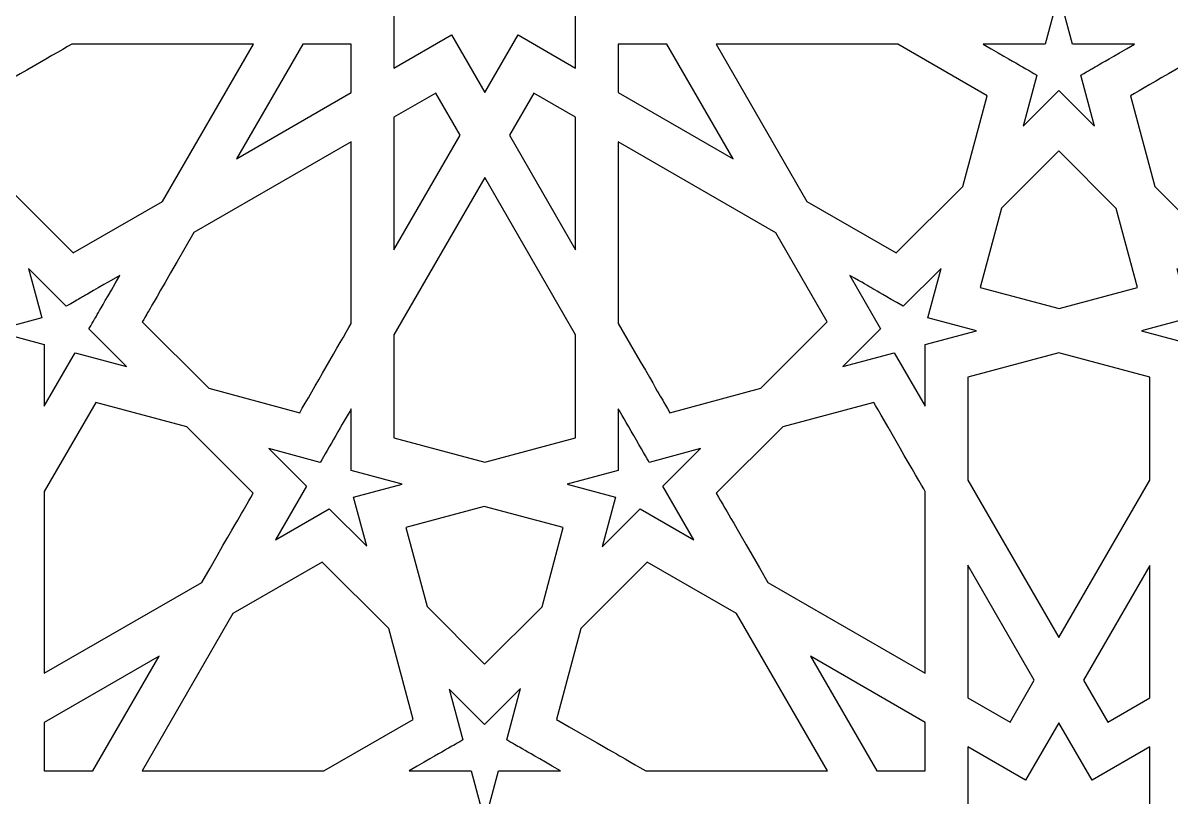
# Model space of a CAD drawing. Header units: millimetres. Extents: x -64 to 64, y -64 to 64.
# Drawn here: x -16.69 to 24.85, y -32.05 to -4.02 of the extents above; entities that cross this region are included whole.
import ezdxf

# ---------------------------------------------------------------- set-up
doc = ezdxf.new("R2010")
doc.units = ezdxf.units.MM
doc.header["$MEASUREMENT"] = 0
doc.layers.add('layer 1', color=7, linetype='Continuous')

msp = doc.modelspace()

# ---------------------------------------------------------------- linework, layer by layer
at = {"layer": 'layer 1', "color": 250}
for points, knots in [([(63.5, 63.5004), (63.5, 63.5004), (-63.5, 63.5004), (-63.5, 63.5004), (-63.5, 63.5004), (-63.5, 63.5004), (-63.5, -63.5), (-63.5, -63.5), (-63.5, -63.5), (-63.5, -63.5), (63.5, -63.5), (63.5, -63.5), (63.5, -63.5), (63.5, -57.5078), (63.5, 58.6684), (63.5, 63.5004)], [0, 0, 0, 0, 0.2, 0.2, 0.2, 0.2, 0.4, 0.4, 0.4, 0.4, 0.6, 0.6, 0.6, 0.6, 1, 1, 1, 1]), ([(1.2234, -4.445), (1.2234, -4.445), (0.0194, -6.5327), (0.0194, -6.5327), (0.0194, -6.5327), (0.0194, -6.5327), (-1.1807, -4.445), (-1.1807, -4.445), (-1.1807, -4.445), (-1.1807, -4.445), (-3.2685, -5.649), (-3.2685, -5.649), (-3.2685, -5.649), (-3.2685, -5.649), (-3.2685, -3.2452), (-3.2685, -3.2452), (-3.2685, -3.2452), (-3.2685, -3.2452), (-5.6762, -3.2452), (-5.6762, -3.2452), (-5.6762, -3.2452), (-5.6762, -3.2452), (-4.4725, -1.1575), (-4.4725, -1.1575), (-4.4725, -1.1575), (-4.4725, -1.1575), (-6.556, 0.0466), (-6.556, 0.0466), (-6.556, 0.0466), (-6.556, 0.0466), (-4.4725, 1.2506), (-4.4725, 1.2506), (-4.4725, 1.2506), (-4.4725, 1.2506), (-5.6762, 3.3341), (-5.6762, 3.3341), (-5.6762, 3.3341), (-5.6762, 3.3341), (-3.2685, 3.3341), (-3.2685, 3.3341), (-3.2685, 3.3341), (-3.2685, 3.3341), (-3.2685, 5.7422), (-3.2685, 5.7422), (-3.2685, 5.7422), (-3.2685, 5.7422), (-1.1807, 4.5381), (-1.1807, 4.5381), (-1.1807, 4.5381), (-1.1807, 4.5381), (0.0194, 6.622), (0.0194, 6.622), (0.0194, 6.622), (0.0194, 6.622), (1.2234, 4.5381), (1.2234, 4.5381), (1.2234, 4.5381), (1.2234, 4.5381), (3.3069, 5.7422), (3.3069, 5.7422), (3.3069, 5.7422), (3.3069, 5.7422), (3.3069, 3.3341), (3.3069, 3.3341), (3.3069, 3.3341), (3.3069, 3.3341), (5.7189, 3.3341), (5.7189, 3.3341), (5.7189, 3.3341), (5.7189, 3.3341), (4.5149, 1.2506), (4.5149, 1.2506), (4.5149, 1.2506), (4.5149, 1.2506), (6.5984, 0.0466), (6.5984, 0.0466), (6.5984, 0.0466), (6.5984, 0.0466), (4.5149, -1.1575), (4.5149, -1.1575), (4.5149, -1.1575), (4.5149, -1.1575), (5.7189, -3.2452), (5.7189, -3.2452), (5.7189, -3.2452), (5.7189, -3.2452), (3.3069, -3.2452), (3.3069, -3.2452), (3.3069, -3.2452), (3.3069, -3.2452), (3.3069, -5.649), (3.3069, -5.649), (3.3069, -5.649), (3.3069, -5.649), (1.2234, -4.445), (1.2234, -4.445)], [0, 0, 0, 0, 0.04, 0.04, 0.04, 0.04, 0.08, 0.08, 0.08, 0.08, 0.12, 0.12, 0.12, 0.12, 0.16, 0.16, 0.16, 0.16, 0.2, 0.2, 0.2, 0.2, 0.24, 0.24, 0.24, 0.24, 0.28, 0.28, 0.28, 0.28, 0.32, 0.32, 0.32, 0.32, 0.36, 0.36, 0.36, 0.36, 0.4, 0.4, 0.4, 0.4, 0.44, 0.44, 0.44, 0.44, 0.48, 0.48, 0.48, 0.48, 0.52, 0.52, 0.52, 0.52, 0.56, 0.56, 0.56, 0.56, 0.6, 0.6, 0.6, 0.6, 0.64, 0.64, 0.64, 0.64, 0.68, 0.68, 0.68, 0.68, 0.72, 0.72, 0.72, 0.72, 0.76, 0.76, 0.76, 0.76, 0.8, 0.8, 0.8, 0.8, 0.84, 0.84, 0.84, 0.84, 0.88, 0.88, 0.88, 0.88, 0.92, 0.92, 0.92, 0.92, 1, 1, 1, 1]), ([(22.08, -7.7558), (22.08, -7.7558), (20.7913, -6.4671), (20.7913, -6.4671), (20.7913, -6.4671), (20.7913, -6.4671), (19.4984, -7.7597), (19.4984, -7.7597), (19.4984, -7.7597), (19.4984, -7.7597), (19.9962, -5.9076), (19.9962, -5.9076), (19.9962, -5.9076), (19.3365, -5.5256), (19.7316, -5.7535), (18.0552, -4.7886), (18.0552, -4.7886), (18.0552, -4.7886), (20.2932, -4.7886), (20.2932, -4.7886), (20.2932, -4.7886), (20.2932, -4.7886), (20.7913, -2.94), (20.7913, -2.94), (20.7913, -2.94), (20.7913, -2.94), (21.2848, -4.7886), (21.2848, -4.7886), (21.2848, -4.7886), (21.2848, -4.7886), (23.5271, -4.7886), (23.5271, -4.7886), (23.5271, -4.7886), (21.8496, -5.7542), (22.2448, -5.5263), (21.5861, -5.9076), (21.5861, -5.9076), (21.5861, -5.9076), (22.08, -7.7558), (22.08, -7.7558)], [0, 0, 0, 0, 0.0909091, 0.0909091, 0.0909091, 0.0909091, 0.1818182, 0.1818182, 0.1818182, 0.1818182, 0.2727273, 0.2727273, 0.2727273, 0.2727273, 0.3636364, 0.3636364, 0.3636364, 0.3636364, 0.4545455, 0.4545455, 0.4545455, 0.4545455, 0.5454545, 0.5454545, 0.5454545, 0.5454545, 0.6363636, 0.6363636, 0.6363636, 0.6363636, 0.7272727, 0.7272727, 0.7272727, 0.7272727, 0.8181818, 0.8181818, 0.8181818, 0.8181818, 1, 1, 1, 1]), ([(-18.1557, -6.6523), (-17.4456, -6.2435), (-15.6665, -5.213), (-14.9257, -4.7886), (-14.9257, -4.7886), (-14.9257, -4.7886), (-8.3502, -4.7886), (-8.3502, -4.7886), (-8.3502, -4.7886), (-8.3502, -4.7886), (-11.6381, -10.4839), (-11.6381, -10.4839), (-11.6381, -10.4839), (-11.6381, -10.4839), (-14.8678, -12.3479), (-14.8678, -12.3479), (-14.8678, -12.3479), (-14.8678, -12.3479), (-17.2759, -9.9399), (-17.2759, -9.9399), (-17.2759, -9.9399), (-17.2759, -9.9399), (-18.1557, -6.6523), (-18.1557, -6.6523)], [0, 0, 0, 0, 0.1428571, 0.1428571, 0.1428571, 0.1428571, 0.2857143, 0.2857143, 0.2857143, 0.2857143, 0.4285714, 0.4285714, 0.4285714, 0.4285714, 0.5714286, 0.5714286, 0.5714286, 0.5714286, 0.7142857, 0.7142857, 0.7142857, 0.7142857, 1, 1, 1, 1]), ([(-6.5677, -4.7886), (-6.5677, -4.7886), (-4.8119, -4.7886), (-4.8119, -4.7886), (-4.8119, -4.7886), (-4.8119, -4.7886), (-4.8119, -6.5405), (-4.8119, -6.5405), (-4.8119, -6.5405), (-4.8119, -6.5405), (-8.9641, -8.9366), (-8.9641, -8.9366), (-8.9641, -8.9366), (-8.9641, -8.9366), (-6.5677, -4.7886), (-6.5677, -4.7886)], [0, 0, 0, 0, 0.2, 0.2, 0.2, 0.2, 0.4, 0.4, 0.4, 0.4, 0.6, 0.6, 0.6, 0.6, 1, 1, 1, 1]), ([(4.8503, -4.7886), (4.8503, -4.7886), (6.6061, -4.7886), (6.6061, -4.7886), (6.6061, -4.7886), (6.6061, -4.7886), (9.0064, -8.9404), (9.0064, -8.9404), (9.0064, -8.9404), (9.0064, -8.9404), (4.8503, -6.5405), (4.8503, -6.5405), (4.8503, -6.5405), (4.8503, -6.5405), (4.8503, -4.7886), (4.8503, -4.7886)], [0, 0, 0, 0, 0.2, 0.2, 0.2, 0.2, 0.4, 0.4, 0.4, 0.4, 0.6, 0.6, 0.6, 0.6, 1, 1, 1, 1]), ([(11.6766, -10.4803), (11.6766, -10.4803), (8.3891, -4.7886), (8.3891, -4.7886), (8.3891, -4.7886), (8.3891, -4.7886), (14.9684, -4.7886), (14.9684, -4.7886), (14.9684, -4.7886), (14.9684, -4.7886), (18.198, -6.6523), (18.198, -6.6523), (18.198, -6.6523), (18.198, -6.6523), (17.3143, -9.9399), (17.3143, -9.9399), (17.3143, -9.9399), (17.3143, -9.9399), (14.9102, -12.3479), (14.9102, -12.3479), (14.9102, -12.3479), (14.9102, -12.3479), (11.6766, -10.4803), (11.6766, -10.4803)], [0, 0, 0, 0, 0.1428571, 0.1428571, 0.1428571, 0.1428571, 0.2857143, 0.2857143, 0.2857143, 0.2857143, 0.4285714, 0.4285714, 0.4285714, 0.4285714, 0.5714286, 0.5714286, 0.5714286, 0.5714286, 0.7142857, 0.7142857, 0.7142857, 0.7142857, 1, 1, 1, 1]), ([(23.3842, -6.6523), (24.0944, -6.2435), (25.8731, -5.213), (26.6139, -4.7886), (26.6139, -4.7886), (26.6139, -4.7886), (33.1893, -4.7886), (33.1893, -4.7886), (33.1893, -4.7886), (33.1893, -4.7886), (29.9018, -10.4839), (29.9018, -10.4839), (29.9018, -10.4839), (29.9018, -10.4839), (26.6718, -12.3479), (26.6718, -12.3479), (26.6718, -12.3479), (26.6718, -12.3479), (24.2641, -9.9399), (24.2641, -9.9399), (24.2641, -9.9399), (24.2641, -9.9399), (23.3842, -6.6523), (23.3842, -6.6523)], [0, 0, 0, 0, 0.1428571, 0.1428571, 0.1428571, 0.1428571, 0.2857143, 0.2857143, 0.2857143, 0.2857143, 0.4285714, 0.4285714, 0.4285714, 0.4285714, 0.5714286, 0.5714286, 0.5714286, 0.5714286, 0.7142857, 0.7142857, 0.7142857, 0.7142857, 1, 1, 1, 1]), ([(-3.2685, -12.2283), (-3.2685, -12.2283), (-3.2685, -7.4316), (-3.2685, -7.4316), (-3.2685, -7.4316), (-3.2685, -7.4316), (-1.748, -6.5557), (-1.748, -6.5557), (-1.748, -6.5557), (-1.748, -6.5557), (-0.8682, -8.0761), (-0.8682, -8.0761), (-0.8682, -8.0761), (-0.8682, -8.0761), (-3.2685, -12.2283), (-3.2685, -12.2283)], [0, 0, 0, 0, 0.2, 0.2, 0.2, 0.2, 0.4, 0.4, 0.4, 0.4, 0.6, 0.6, 0.6, 0.6, 1, 1, 1, 1]), ([(0.9109, -8.0761), (0.9109, -8.0761), (1.7903, -6.5557), (1.7903, -6.5557), (1.7903, -6.5557), (1.7903, -6.5557), (3.3069, -7.4316), (3.3069, -7.4316), (3.3069, -7.4316), (3.3069, -7.4316), (3.3069, -12.2283), (3.3069, -12.2283), (3.3069, -12.2283), (3.3069, -12.2283), (0.9109, -8.0761), (0.9109, -8.0761)], [0, 0, 0, 0, 0.2, 0.2, 0.2, 0.2, 0.4, 0.4, 0.4, 0.4, 0.6, 0.6, 0.6, 0.6, 1, 1, 1, 1]), ([(-10.5075, -11.611), (-10.5075, -11.611), (-4.8119, -8.3231), (-4.8119, -8.3231), (-4.8119, -8.3231), (-4.8119, -8.3231), (-4.8119, -14.9024), (-4.8119, -14.9024), (-4.8119, -14.9024), (-5.2172, -15.6048), (-6.205, -17.314), (-6.6756, -18.1321), (-6.6756, -18.1321), (-6.6756, -18.1321), (-9.9635, -17.2487), (-9.9635, -17.2487), (-9.9635, -17.2487), (-9.9635, -17.2487), (-12.3712, -14.8407), (-12.3712, -14.8407), (-12.3712, -14.8407), (-12.0586, -14.3006), (-12.3829, -14.8639), (-10.5075, -11.611)], [0, 0, 0, 0, 0.1428571, 0.1428571, 0.1428571, 0.1428571, 0.2857143, 0.2857143, 0.2857143, 0.2857143, 0.4285714, 0.4285714, 0.4285714, 0.4285714, 0.5714286, 0.5714286, 0.5714286, 0.5714286, 0.7142857, 0.7142857, 0.7142857, 0.7142857, 1, 1, 1, 1]), ([(6.7179, -18.1321), (6.1895, -17.2216), (6.6566, -18.0241), (4.8503, -14.8985), (4.8503, -14.8985), (4.8503, -14.8985), (4.8503, -8.3231), (4.8503, -8.3231), (4.8503, -8.3231), (4.8503, -8.3231), (10.5498, -11.6149), (10.5498, -11.6149), (10.5498, -11.6149), (10.5498, -11.6149), (12.4139, -14.8407), (12.4139, -14.8407), (12.4139, -14.8407), (12.4139, -14.8407), (10.0058, -17.2487), (10.0058, -17.2487), (10.0058, -17.2487), (10.0058, -17.2487), (6.7179, -18.1321), (6.7179, -18.1321)], [0, 0, 0, 0, 0.1428571, 0.1428571, 0.1428571, 0.1428571, 0.2857143, 0.2857143, 0.2857143, 0.2857143, 0.4285714, 0.4285714, 0.4285714, 0.4285714, 0.5714286, 0.5714286, 0.5714286, 0.5714286, 0.7142857, 0.7142857, 0.7142857, 0.7142857, 1, 1, 1, 1]), ([(18.7113, -10.7273), (18.7113, -10.7273), (20.7913, -8.6473), (20.7913, -8.6473), (20.7913, -8.6473), (20.7913, -8.6473), (22.8709, -10.7311), (22.8709, -10.7311), (22.8709, -10.7311), (22.8709, -10.7311), (23.6428, -13.6021), (23.6428, -13.6021), (23.6428, -13.6021), (23.6428, -13.6021), (20.7987, -14.3623), (20.7987, -14.3623), (20.7987, -14.3623), (20.7987, -14.3623), (17.9433, -13.5982), (17.9433, -13.5982), (17.9433, -13.5982), (17.9433, -13.5982), (18.7113, -10.7273), (18.7113, -10.7273)], [0, 0, 0, 0, 0.1428571, 0.1428571, 0.1428571, 0.1428571, 0.2857143, 0.2857143, 0.2857143, 0.2857143, 0.4285714, 0.4285714, 0.4285714, 0.4285714, 0.5714286, 0.5714286, 0.5714286, 0.5714286, 0.7142857, 0.7142857, 0.7142857, 0.7142857, 1, 1, 1, 1]), ([(0.0194, -19.9267), (0.0194, -19.9267), (-3.2685, -19.0429), (-3.2685, -19.0429), (-3.2685, -19.0429), (-3.2685, -19.0429), (-3.2685, -15.3151), (-3.2685, -15.3151), (-3.2685, -15.3151), (-3.2685, -15.3151), (0.0194, -9.6199), (0.0194, -9.6199), (0.0194, -9.6199), (0.0194, -9.6199), (3.3069, -15.3151), (3.3069, -15.3151), (3.3069, -15.3151), (3.3069, -15.3151), (3.3069, -19.0429), (3.3069, -19.0429), (3.3069, -19.0429), (3.3069, -19.0429), (0.0194, -19.9267), (0.0194, -19.9267)], [0, 0, 0, 0, 0.1428571, 0.1428571, 0.1428571, 0.1428571, 0.2857143, 0.2857143, 0.2857143, 0.2857143, 0.4285714, 0.4285714, 0.4285714, 0.4285714, 0.5714286, 0.5714286, 0.5714286, 0.5714286, 0.7142857, 0.7142857, 0.7142857, 0.7142857, 1, 1, 1, 1]), ([(-17.7581, -15.1649), (-17.7581, -15.1649), (-16.0101, -14.6978), (-16.0101, -14.6978), (-16.0101, -14.6978), (-16.0101, -14.6978), (-16.4885, -12.9113), (-16.4885, -12.9113), (-16.4885, -12.9113), (-16.4885, -12.9113), (-15.1225, -14.2773), (-15.1225, -14.2773), (-15.1225, -14.2773), (-14.145, -13.7111), (-15.0463, -14.2325), (-13.1815, -13.1583), (-13.1815, -13.1583), (-14.1467, -14.8304), (-13.9185, -14.4357), (-14.3006, -15.0954), (-14.3006, -15.0954), (-14.3006, -15.0954), (-12.9385, -16.4574), (-12.9385, -16.4574), (-12.9385, -16.4574), (-12.9385, -16.4574), (-14.7944, -15.9597), (-14.7944, -15.9597), (-14.7944, -15.9597), (-14.7944, -15.9597), (-14.8678, -16.087), (-14.8678, -16.087), (-14.8678, -16.087), (-14.8678, -16.087), (-14.8717, -16.087), (-14.8717, -16.087), (-14.8717, -16.087), (-14.8717, -16.087), (-15.9173, -17.9006), (-15.9173, -17.9006), (-15.9173, -17.9006), (-15.9173, -17.9006), (-15.9173, -15.6587), (-15.9173, -15.6587), (-15.9173, -15.6587), (-15.9173, -15.6587), (-17.7581, -15.1649), (-17.7581, -15.1649)], [0, 0, 0, 0, 0.0769231, 0.0769231, 0.0769231, 0.0769231, 0.1538462, 0.1538462, 0.1538462, 0.1538462, 0.2307692, 0.2307692, 0.2307692, 0.2307692, 0.3076923, 0.3076923, 0.3076923, 0.3076923, 0.3846154, 0.3846154, 0.3846154, 0.3846154, 0.4615385, 0.4615385, 0.4615385, 0.4615385, 0.5384615, 0.5384615, 0.5384615, 0.5384615, 0.6153846, 0.6153846, 0.6153846, 0.6153846, 0.6923077, 0.6923077, 0.6923077, 0.6923077, 0.7692308, 0.7692308, 0.7692308, 0.7692308, 0.8461538, 0.8461538, 0.8461538, 0.8461538, 1, 1, 1, 1]), ([(14.8371, -15.9597), (14.8371, -15.9597), (12.9808, -16.4574), (12.9808, -16.4574), (12.9808, -16.4574), (12.9808, -16.4574), (14.3432, -15.0954), (14.3432, -15.0954), (14.3432, -15.0954), (14.3432, -15.0954), (13.2239, -13.1583), (13.2239, -13.1583), (13.2239, -13.1583), (14.2349, -13.741), (13.7989, -13.4863), (15.1613, -14.2773), (15.1613, -14.2773), (15.1613, -14.2773), (16.5312, -12.9074), (16.5312, -12.9074), (16.5312, -12.9074), (16.5312, -12.9074), (16.0524, -14.69), (16.0524, -14.69), (16.0524, -14.69), (16.0524, -14.69), (17.816, -15.161), (17.816, -15.161), (17.816, -15.161), (17.816, -15.161), (15.9561, -15.6587), (15.9561, -15.6587), (15.9561, -15.6587), (15.9561, -15.6587), (15.9561, -17.9006), (15.9561, -17.9006), (15.9561, -17.9006), (15.9561, -17.9006), (14.8371, -15.9597), (14.8371, -15.9597)], [0, 0, 0, 0, 0.0909091, 0.0909091, 0.0909091, 0.0909091, 0.1818182, 0.1818182, 0.1818182, 0.1818182, 0.2727273, 0.2727273, 0.2727273, 0.2727273, 0.3636364, 0.3636364, 0.3636364, 0.3636364, 0.4545455, 0.4545455, 0.4545455, 0.4545455, 0.5454545, 0.5454545, 0.5454545, 0.5454545, 0.6363636, 0.6363636, 0.6363636, 0.6363636, 0.7272727, 0.7272727, 0.7272727, 0.7272727, 0.8181818, 0.8181818, 0.8181818, 0.8181818, 1, 1, 1, 1]), ([(23.7776, -15.1649), (23.7776, -15.1649), (25.5337, -14.6939), (25.5337, -14.6939), (25.5337, -14.6939), (25.5337, -14.6939), (25.055, -12.9152), (25.055, -12.9152), (25.055, -12.9152), (25.055, -12.9152), (26.4174, -14.2773), (26.4174, -14.2773), (26.4174, -14.2773), (28.1093, -13.2976), (27.9682, -13.3802), (28.3542, -13.1621), (28.3542, -13.1621), (27.3886, -14.8301), (27.6154, -14.4364), (27.239, -15.0954), (27.239, -15.0954), (27.239, -15.0954), (28.5976, -16.4574), (28.5976, -16.4574), (28.5976, -16.4574), (28.5976, -16.4574), (26.7413, -15.9597), (26.7413, -15.9597), (26.7413, -15.9597), (26.1662, -16.9591), (26.4174, -16.5231), (25.6223, -17.9006), (25.6223, -17.9006), (25.6223, -17.9006), (25.6223, -15.6587), (25.6223, -15.6587), (25.6223, -15.6587), (25.6223, -15.6587), (23.7776, -15.1649), (23.7776, -15.1649)], [0, 0, 0, 0, 0.0909091, 0.0909091, 0.0909091, 0.0909091, 0.1818182, 0.1818182, 0.1818182, 0.1818182, 0.2727273, 0.2727273, 0.2727273, 0.2727273, 0.3636364, 0.3636364, 0.3636364, 0.3636364, 0.4545455, 0.4545455, 0.4545455, 0.4545455, 0.5454545, 0.5454545, 0.5454545, 0.5454545, 0.6363636, 0.6363636, 0.6363636, 0.6363636, 0.7272727, 0.7272727, 0.7272727, 0.7272727, 0.8181818, 0.8181818, 0.8181818, 0.8181818, 1, 1, 1, 1]), ([(20.7913, -26.2703), (20.7913, -26.2703), (17.4995, -20.5708), (17.4995, -20.5708), (17.4995, -20.5708), (17.4995, -20.5708), (17.4995, -16.8434), (17.4995, -16.8434), (17.4995, -16.8434), (17.4995, -16.8434), (20.7913, -15.9635), (20.7913, -15.9635), (20.7913, -15.9635), (20.7913, -15.9635), (24.0788, -16.8434), (24.0788, -16.8434), (24.0788, -16.8434), (24.0788, -16.8434), (24.0788, -20.5747), (24.0788, -20.5747), (24.0788, -20.5747), (24.0788, -20.5747), (20.7913, -26.2703), (20.7913, -26.2703)], [0, 0, 0, 0, 0.1428571, 0.1428571, 0.1428571, 0.1428571, 0.2857143, 0.2857143, 0.2857143, 0.2857143, 0.4285714, 0.4285714, 0.4285714, 0.4285714, 0.5714286, 0.5714286, 0.5714286, 0.5714286, 0.7142857, 0.7142857, 0.7142857, 0.7142857, 1, 1, 1, 1]), ([(-10.7622, -18.6376), (-10.7622, -18.6376), (-8.3545, -21.0457), (-8.3545, -21.0457), (-8.3545, -21.0457), (-8.8907, -21.9756), (-8.4931, -21.281), (-10.2182, -24.2753), (-10.2182, -24.2753), (-10.2182, -24.2753), (-15.9173, -27.5632), (-15.9173, -27.5632), (-15.9173, -27.5632), (-15.9173, -27.5632), (-15.9173, -20.9878), (-15.9173, -20.9878), (-15.9173, -20.9878), (-15.9173, -20.9878), (-14.0497, -17.7578), (-14.0497, -17.7578), (-14.0497, -17.7578), (-14.0497, -17.7578), (-10.7622, -18.6376), (-10.7622, -18.6376)], [0, 0, 0, 0, 0.1428571, 0.1428571, 0.1428571, 0.1428571, 0.2857143, 0.2857143, 0.2857143, 0.2857143, 0.4285714, 0.4285714, 0.4285714, 0.4285714, 0.5714286, 0.5714286, 0.5714286, 0.5714286, 0.7142857, 0.7142857, 0.7142857, 0.7142857, 1, 1, 1, 1]), ([(10.2644, -24.2753), (8.5048, -21.2309), (8.8752, -21.875), (8.3968, -21.0457), (8.3968, -21.0457), (8.3968, -21.0457), (10.8045, -18.6376), (10.8045, -18.6376), (10.8045, -18.6376), (10.8045, -18.6376), (14.0921, -17.7578), (14.0921, -17.7578), (14.0921, -17.7578), (14.3969, -18.2827), (15.7247, -20.5825), (15.9561, -20.9878), (15.9561, -20.9878), (15.9561, -20.9878), (15.9561, -27.5632), (15.9561, -27.5632), (15.9561, -27.5632), (15.9561, -27.5632), (10.2644, -24.2753), (10.2644, -24.2753)], [0, 0, 0, 0, 0.1428571, 0.1428571, 0.1428571, 0.1428571, 0.2857143, 0.2857143, 0.2857143, 0.2857143, 0.4285714, 0.4285714, 0.4285714, 0.4285714, 0.5714286, 0.5714286, 0.5714286, 0.5714286, 0.7142857, 0.7142857, 0.7142857, 0.7142857, 1, 1, 1, 1]), ([(-4.2524, -22.9672), (-4.2524, -22.9672), (-5.6067, -21.6129), (-5.6067, -21.6129), (-5.6067, -21.6129), (-5.6067, -21.6129), (-7.5477, -22.7319), (-7.5477, -22.7319), (-7.5477, -22.7319), (-7.5477, -22.7319), (-6.4248, -20.791), (-6.4248, -20.791), (-6.4248, -20.791), (-6.4248, -20.791), (-7.7869, -19.4328), (-7.7869, -19.4328), (-7.7869, -19.4328), (-7.7869, -19.4328), (-5.9309, -19.9305), (-5.9309, -19.9305), (-5.9309, -19.9305), (-5.6646, -19.4673), (-5.0782, -18.4485), (-4.8119, -17.9895), (-4.8119, -17.9895), (-4.8119, -17.9895), (-4.8119, -20.2276), (-4.8119, -20.2276), (-4.8119, -20.2276), (-4.8119, -20.2276), (-2.9711, -20.7215), (-2.9711, -20.7215), (-2.9711, -20.7215), (-2.9711, -20.7215), (-4.7269, -21.1921), (-4.7269, -21.1921), (-4.7269, -21.1921), (-4.7269, -21.1921), (-4.2524, -22.9672), (-4.2524, -22.9672)], [0, 0, 0, 0, 0.0909091, 0.0909091, 0.0909091, 0.0909091, 0.1818182, 0.1818182, 0.1818182, 0.1818182, 0.2727273, 0.2727273, 0.2727273, 0.2727273, 0.3636364, 0.3636364, 0.3636364, 0.3636364, 0.4545455, 0.4545455, 0.4545455, 0.4545455, 0.5454545, 0.5454545, 0.5454545, 0.5454545, 0.6363636, 0.6363636, 0.6363636, 0.6363636, 0.7272727, 0.7272727, 0.7272727, 0.7272727, 0.8181818, 0.8181818, 0.8181818, 0.8181818, 1, 1, 1, 1]), ([(7.5904, -22.7319), (7.5904, -22.7319), (5.6455, -21.6129), (5.6455, -21.6129), (5.6455, -21.6129), (5.6455, -21.6129), (4.2718, -22.9866), (4.2718, -22.9866), (4.2718, -22.9866), (4.2718, -22.9866), (4.7502, -21.1959), (4.7502, -21.1959), (4.7502, -21.1959), (4.7502, -21.1959), (2.9983, -20.7253), (2.9983, -20.7253), (2.9983, -20.7253), (2.9983, -20.7253), (4.8503, -20.2276), (4.8503, -20.2276), (4.8503, -20.2276), (4.8503, -20.2276), (4.8503, -17.9895), (4.8503, -17.9895), (4.8503, -17.9895), (4.9692, -18.1945), (5.8603, -19.7333), (5.9732, -19.9305), (5.9732, -19.9305), (5.9732, -19.9305), (7.8296, -19.4289), (7.8296, -19.4289), (7.8296, -19.4289), (7.8296, -19.4289), (6.4675, -20.791), (6.4675, -20.791), (6.4675, -20.791), (6.4675, -20.791), (7.5904, -22.7319), (7.5904, -22.7319)], [0, 0, 0, 0, 0.0909091, 0.0909091, 0.0909091, 0.0909091, 0.1818182, 0.1818182, 0.1818182, 0.1818182, 0.2727273, 0.2727273, 0.2727273, 0.2727273, 0.3636364, 0.3636364, 0.3636364, 0.3636364, 0.4545455, 0.4545455, 0.4545455, 0.4545455, 0.5454545, 0.5454545, 0.5454545, 0.5454545, 0.6363636, 0.6363636, 0.6363636, 0.6363636, 0.7272727, 0.7272727, 0.7272727, 0.7272727, 0.8181818, 0.8181818, 0.8181818, 0.8181818, 1, 1, 1, 1]), ([(2.8593, -22.2881), (2.8593, -22.2881), (2.0916, -25.1591), (2.0916, -25.1591), (2.0916, -25.1591), (2.0916, -25.1591), (0.0155, -27.2351), (0.0155, -27.2351), (0.0155, -27.2351), (0.0155, -27.2351), (-2.0683, -25.1552), (-2.0683, -25.1552), (-2.0683, -25.1552), (-2.0683, -25.1552), (-2.836, -22.2843), (-2.836, -22.2843), (-2.836, -22.2843), (-2.836, -22.2843), (0.0039, -21.524), (0.0039, -21.524), (0.0039, -21.524), (0.0039, -21.524), (2.8593, -22.2881), (2.8593, -22.2881)], [0, 0, 0, 0, 0.1428571, 0.1428571, 0.1428571, 0.1428571, 0.2857143, 0.2857143, 0.2857143, 0.2857143, 0.4285714, 0.4285714, 0.4285714, 0.4285714, 0.5714286, 0.5714286, 0.5714286, 0.5714286, 0.7142857, 0.7142857, 0.7142857, 0.7142857, 1, 1, 1, 1]), ([(-12.379, -31.1016), (-12.379, -31.1016), (-9.0911, -25.406), (-9.0911, -25.406), (-9.0911, -25.406), (-9.0911, -25.406), (-5.8614, -23.5423), (-5.8614, -23.5423), (-5.8614, -23.5423), (-5.8614, -23.5423), (-3.4537, -25.9461), (-3.4537, -25.9461), (-3.4537, -25.9461), (-3.4537, -25.9461), (-2.57, -29.2378), (-2.57, -29.2378), (-2.57, -29.2378), (-2.57, -29.2378), (-5.7997, -31.1016), (-5.7997, -31.1016), (-5.7997, -31.1016), (-5.7997, -31.1016), (-12.379, -31.1016), (-12.379, -31.1016)], [0, 0, 0, 0, 0.1428571, 0.1428571, 0.1428571, 0.1428571, 0.2857143, 0.2857143, 0.2857143, 0.2857143, 0.4285714, 0.4285714, 0.4285714, 0.4285714, 0.5714286, 0.5714286, 0.5714286, 0.5714286, 0.7142857, 0.7142857, 0.7142857, 0.7142857, 1, 1, 1, 1]), ([(2.6123, -29.2378), (2.6123, -29.2378), (3.496, -25.9461), (3.496, -25.9461), (3.496, -25.9461), (3.496, -25.9461), (5.9002, -23.5423), (5.9002, -23.5423), (5.9002, -23.5423), (5.9002, -23.5423), (9.1338, -25.406), (9.1338, -25.406), (9.1338, -25.406), (9.1338, -25.406), (12.4213, -31.1016), (12.4213, -31.1016), (12.4213, -31.1016), (12.4213, -31.1016), (5.842, -31.1016), (5.842, -31.1016), (5.842, -31.1016), (4.6228, -30.3954), (5.3097, -30.7929), (2.6123, -29.2378)], [0, 0, 0, 0, 0.1428571, 0.1428571, 0.1428571, 0.1428571, 0.2857143, 0.2857143, 0.2857143, 0.2857143, 0.4285714, 0.4285714, 0.4285714, 0.4285714, 0.5714286, 0.5714286, 0.5714286, 0.5714286, 0.7142857, 0.7142857, 0.7142857, 0.7142857, 1, 1, 1, 1]), ([(17.4995, -23.658), (17.4995, -23.658), (19.8998, -27.8137), (19.8998, -27.8137), (19.8998, -27.8137), (19.8998, -27.8137), (19.0239, -29.3342), (19.0239, -29.3342), (19.0239, -29.3342), (19.0239, -29.3342), (17.4995, -28.4543), (17.4995, -28.4543), (17.4995, -28.4543), (17.4995, -28.4543), (17.4995, -23.658), (17.4995, -23.658)], [0, 0, 0, 0, 0.2, 0.2, 0.2, 0.2, 0.4, 0.4, 0.4, 0.4, 0.6, 0.6, 0.6, 0.6, 1, 1, 1, 1]), ([(24.0788, -23.6619), (24.0788, -23.6619), (24.0788, -28.4543), (24.0788, -28.4543), (24.0788, -28.4543), (24.0788, -28.4543), (22.5584, -29.3342), (22.5584, -29.3342), (22.5584, -29.3342), (22.5584, -29.3342), (21.6824, -27.8137), (21.6824, -27.8137), (21.6824, -27.8137), (21.6824, -27.8137), (24.0788, -23.6619), (24.0788, -23.6619)], [0, 0, 0, 0, 0.2, 0.2, 0.2, 0.2, 0.4, 0.4, 0.4, 0.4, 0.6, 0.6, 0.6, 0.6, 1, 1, 1, 1]), ([(-15.9173, -29.3459), (-15.9173, -29.3459), (-11.7616, -26.9494), (-11.7616, -26.9494), (-11.7616, -26.9494), (-11.7616, -26.9494), (-14.1616, -31.1016), (-14.1616, -31.1016), (-14.1616, -31.1016), (-14.1616, -31.1016), (-15.9173, -31.1016), (-15.9173, -31.1016), (-15.9173, -31.1016), (-15.9173, -31.1016), (-15.9173, -29.3459), (-15.9173, -29.3459)], [0, 0, 0, 0, 0.2, 0.2, 0.2, 0.2, 0.4, 0.4, 0.4, 0.4, 0.6, 0.6, 0.6, 0.6, 1, 1, 1, 1]), ([(11.8078, -26.9494), (11.8078, -26.9494), (15.9561, -29.3459), (15.9561, -29.3459), (15.9561, -29.3459), (15.9561, -29.3459), (15.9561, -31.1016), (15.9561, -31.1016), (15.9561, -31.1016), (15.9561, -31.1016), (14.2042, -31.1016), (14.2042, -31.1016), (14.2042, -31.1016), (14.2042, -31.1016), (11.8078, -26.9494), (11.8078, -26.9494)], [0, 0, 0, 0, 0.2, 0.2, 0.2, 0.2, 0.4, 0.4, 0.4, 0.4, 0.6, 0.6, 0.6, 0.6, 1, 1, 1, 1]), ([(-0.7715, -29.9825), (-0.7715, -29.9825), (-1.2693, -28.1379), (-1.2693, -28.1379), (-1.2693, -28.1379), (-1.2693, -28.1379), (0.0155, -29.4192), (0.0155, -29.4192), (0.0155, -29.4192), (0.0155, -29.4192), (1.3159, -28.1189), (1.3159, -28.1189), (1.3159, -28.1189), (1.3159, -28.1189), (0.8181, -29.9825), (0.8181, -29.9825), (0.8181, -29.9825), (1.4721, -30.359), (1.0781, -30.1315), (2.7552, -31.1016), (2.7552, -31.1016), (2.7552, -31.1016), (0.5172, -31.1016), (0.5172, -31.1016), (0.5172, -31.1016), (0.5172, -31.1016), (0.0194, -32.9499), (0.0194, -32.9499), (0.0194, -32.9499), (0.0194, -32.9499), (-0.4748, -31.1016), (-0.4748, -31.1016), (-0.4748, -31.1016), (-0.4748, -31.1016), (-2.7129, -31.1016), (-2.7129, -31.1016), (-2.7129, -31.1016), (-1.0336, -30.1304), (-1.428, -30.3572), (-0.7715, -29.9825)], [0, 0, 0, 0, 0.0909091, 0.0909091, 0.0909091, 0.0909091, 0.1818182, 0.1818182, 0.1818182, 0.1818182, 0.2727273, 0.2727273, 0.2727273, 0.2727273, 0.3636364, 0.3636364, 0.3636364, 0.3636364, 0.4545455, 0.4545455, 0.4545455, 0.4545455, 0.5454545, 0.5454545, 0.5454545, 0.5454545, 0.6363636, 0.6363636, 0.6363636, 0.6363636, 0.7272727, 0.7272727, 0.7272727, 0.7272727, 0.8181818, 0.8181818, 0.8181818, 0.8181818, 1, 1, 1, 1]), ([(-19.5449, -40.4245), (-19.5449, -40.4245), (-20.7486, -42.5118), (-20.7486, -42.5118), (-20.7486, -42.5118), (-20.7486, -42.5118), (-21.9527, -40.4245), (-21.9527, -40.4245), (-21.9527, -40.4245), (-21.9527, -40.4245), (-24.0362, -41.6282), (-24.0362, -41.6282), (-24.0362, -41.6282), (-24.0362, -41.6282), (-24.0362, -39.2243), (-24.0362, -39.2243), (-24.0362, -39.2243), (-24.0362, -39.2243), (-26.4442, -39.2243), (-26.4442, -39.2243), (-26.4442, -39.2243), (-26.4442, -39.2243), (-25.2402, -37.1366), (-25.2402, -37.1366), (-25.2402, -37.1366), (-25.2402, -37.1366), (-27.324, -35.9329), (-27.324, -35.9329), (-27.324, -35.9329), (-27.324, -35.9329), (-25.2402, -34.7289), (-25.2402, -34.7289), (-25.2402, -34.7289), (-25.2402, -34.7289), (-26.4442, -32.645), (-26.4442, -32.645), (-26.4442, -32.645), (-26.4442, -32.645), (-24.0362, -32.645), (-24.0362, -32.645), (-24.0362, -32.645), (-24.0362, -32.645), (-24.0362, -30.2373), (-24.0362, -30.2373), (-24.0362, -30.2373), (-24.0362, -30.2373), (-21.9527, -31.4409), (-21.9527, -31.4409), (-21.9527, -31.4409), (-21.9527, -31.4409), (-20.7486, -29.3575), (-20.7486, -29.3575), (-20.7486, -29.3575), (-20.7486, -29.3575), (-19.5449, -31.4409), (-19.5449, -31.4409), (-19.5449, -31.4409), (-19.5449, -31.4409), (-17.4607, -30.2373), (-17.4607, -30.2373), (-17.4607, -30.2373), (-17.4607, -30.2373), (-17.4607, -32.645), (-17.4607, -32.645), (-17.4607, -32.645), (-17.4607, -32.645), (-15.053, -32.645), (-15.053, -32.645), (-15.053, -32.645), (-15.053, -32.645), (-16.2571, -34.7289), (-16.2571, -34.7289), (-16.2571, -34.7289), (-16.2571, -34.7289), (-14.1736, -35.9329), (-14.1736, -35.9329), (-14.1736, -35.9329), (-14.1736, -35.9329), (-16.2571, -37.1366), (-16.2571, -37.1366), (-16.2571, -37.1366), (-16.2571, -37.1366), (-15.053, -39.2243), (-15.053, -39.2243), (-15.053, -39.2243), (-15.053, -39.2243), (-17.4607, -39.2243), (-17.4607, -39.2243), (-17.4607, -39.2243), (-17.4607, -39.2243), (-17.4607, -41.6282), (-17.4607, -41.6282), (-17.4607, -41.6282), (-17.4607, -41.6282), (-19.5449, -40.4245), (-19.5449, -40.4245)], [0, 0, 0, 0, 0.04, 0.04, 0.04, 0.04, 0.08, 0.08, 0.08, 0.08, 0.12, 0.12, 0.12, 0.12, 0.16, 0.16, 0.16, 0.16, 0.2, 0.2, 0.2, 0.2, 0.24, 0.24, 0.24, 0.24, 0.28, 0.28, 0.28, 0.28, 0.32, 0.32, 0.32, 0.32, 0.36, 0.36, 0.36, 0.36, 0.4, 0.4, 0.4, 0.4, 0.44, 0.44, 0.44, 0.44, 0.48, 0.48, 0.48, 0.48, 0.52, 0.52, 0.52, 0.52, 0.56, 0.56, 0.56, 0.56, 0.6, 0.6, 0.6, 0.6, 0.64, 0.64, 0.64, 0.64, 0.68, 0.68, 0.68, 0.68, 0.72, 0.72, 0.72, 0.72, 0.76, 0.76, 0.76, 0.76, 0.8, 0.8, 0.8, 0.8, 0.84, 0.84, 0.84, 0.84, 0.88, 0.88, 0.88, 0.88, 0.92, 0.92, 0.92, 0.92, 1, 1, 1, 1]), ([(21.995, -40.4245), (21.995, -40.4245), (20.7913, -42.5118), (20.7913, -42.5118), (20.7913, -42.5118), (20.7913, -42.5118), (19.5873, -40.4245), (19.5873, -40.4245), (19.5873, -40.4245), (19.5873, -40.4245), (17.4995, -41.6282), (17.4995, -41.6282), (17.4995, -41.6282), (17.4995, -41.6282), (17.4995, -39.2243), (17.4995, -39.2243), (17.4995, -39.2243), (17.4995, -39.2243), (15.0954, -39.2243), (15.0954, -39.2243), (15.0954, -39.2243), (15.0954, -39.2243), (16.2994, -37.1366), (16.2994, -37.1366), (16.2994, -37.1366), (16.2994, -37.1366), (14.2117, -35.9329), (14.2117, -35.9329), (14.2117, -35.9329), (14.2117, -35.9329), (16.2994, -34.7289), (16.2994, -34.7289), (16.2994, -34.7289), (16.2994, -34.7289), (15.0954, -32.645), (15.0954, -32.645), (15.0954, -32.645), (15.0954, -32.645), (17.4995, -32.645), (17.4995, -32.645), (17.4995, -32.645), (17.4995, -32.645), (17.4995, -30.2373), (17.4995, -30.2373), (17.4995, -30.2373), (17.4995, -30.2373), (19.5873, -31.4409), (19.5873, -31.4409), (19.5873, -31.4409), (19.5873, -31.4409), (20.7913, -29.3575), (20.7913, -29.3575), (20.7913, -29.3575), (20.7913, -29.3575), (21.995, -31.4409), (21.995, -31.4409), (21.995, -31.4409), (21.995, -31.4409), (24.0788, -30.2373), (24.0788, -30.2373), (24.0788, -30.2373), (24.0788, -30.2373), (24.0788, -32.645), (24.0788, -32.645), (24.0788, -32.645), (24.0788, -32.645), (26.4866, -32.645), (26.4866, -32.645), (26.4866, -32.645), (26.4866, -32.645), (25.2825, -34.7289), (25.2825, -34.7289), (25.2825, -34.7289), (25.2825, -34.7289), (27.3664, -35.9329), (27.3664, -35.9329), (27.3664, -35.9329), (27.3664, -35.9329), (25.2825, -37.1366), (25.2825, -37.1366), (25.2825, -37.1366), (25.2825, -37.1366), (26.4866, -39.2243), (26.4866, -39.2243), (26.4866, -39.2243), (26.4866, -39.2243), (24.0788, -39.2243), (24.0788, -39.2243), (24.0788, -39.2243), (24.0788, -39.2243), (24.0788, -41.6282), (24.0788, -41.6282), (24.0788, -41.6282), (24.0788, -41.6282), (21.995, -40.4245), (21.995, -40.4245)], [0, 0, 0, 0, 0.04, 0.04, 0.04, 0.04, 0.08, 0.08, 0.08, 0.08, 0.12, 0.12, 0.12, 0.12, 0.16, 0.16, 0.16, 0.16, 0.2, 0.2, 0.2, 0.2, 0.24, 0.24, 0.24, 0.24, 0.28, 0.28, 0.28, 0.28, 0.32, 0.32, 0.32, 0.32, 0.36, 0.36, 0.36, 0.36, 0.4, 0.4, 0.4, 0.4, 0.44, 0.44, 0.44, 0.44, 0.48, 0.48, 0.48, 0.48, 0.52, 0.52, 0.52, 0.52, 0.56, 0.56, 0.56, 0.56, 0.6, 0.6, 0.6, 0.6, 0.64, 0.64, 0.64, 0.64, 0.68, 0.68, 0.68, 0.68, 0.72, 0.72, 0.72, 0.72, 0.76, 0.76, 0.76, 0.76, 0.8, 0.8, 0.8, 0.8, 0.84, 0.84, 0.84, 0.84, 0.88, 0.88, 0.88, 0.88, 0.92, 0.92, 0.92, 0.92, 1, 1, 1, 1])]:
    msp.add_open_spline(points, degree=3, knots=knots, dxfattribs=at)

doc.saveas('drawing.dxf')
